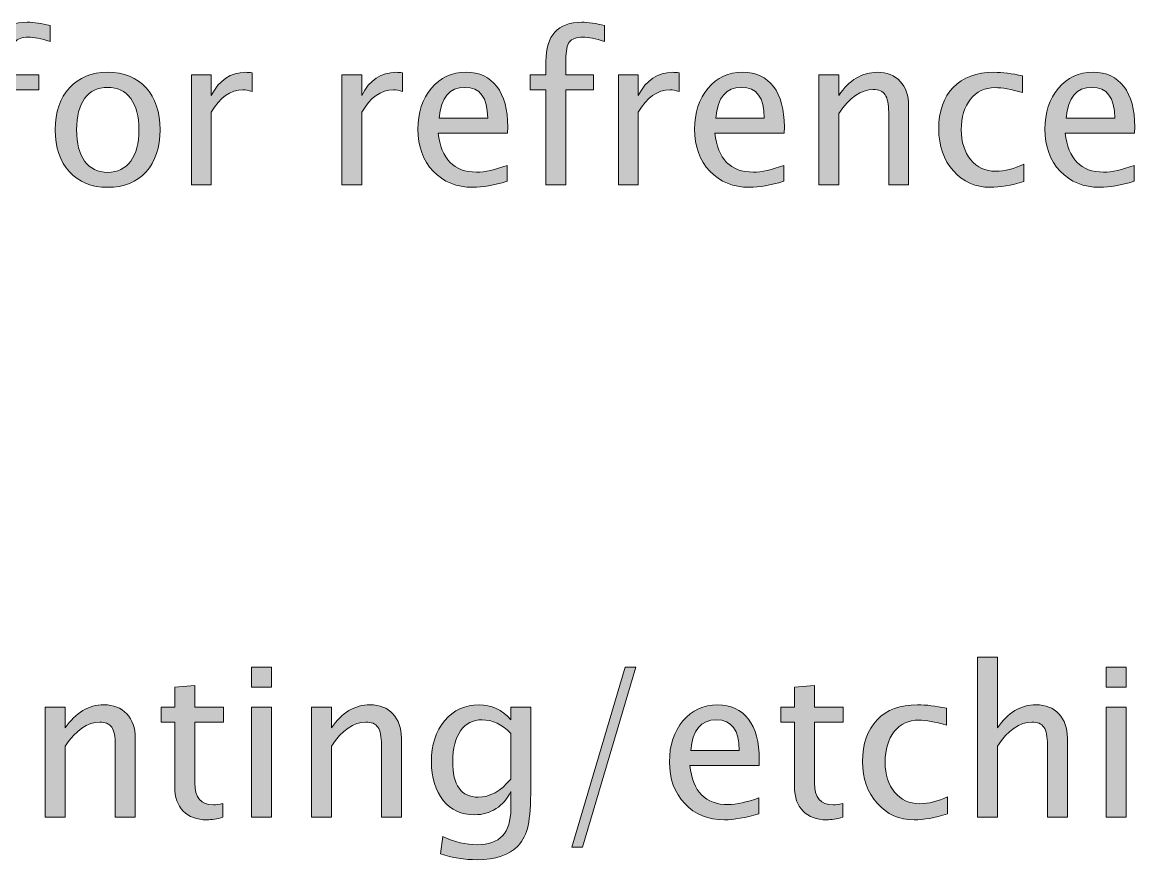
# Model space of a CAD drawing. Header units: inches. Extents: x 4 to 816, y 71 to 806.
# Drawn here: x 50.3 to 88.4, y 777.62 to 806.28 of the extents above; entities that cross this region are included whole.
import ezdxf

# ---------------------------------------------------------------- set-up
doc = ezdxf.new("R2010")
doc.units = ezdxf.units.IN
doc.header["$MEASUREMENT"] = 0
doc.layers.add('Layer 1', color=7, linetype='Continuous')

# ---------------------------------------------------------------- blocks, each defined once
blk = doc.blocks.new('block 338')
at = {"layer": 'Layer 1', "true_color": 0x00adef}
h = blk.add_hatch(color=140, dxfattribs=at)
h.dxf.hatch_style = 2
edge = h.paths.add_edge_path()
edge.add_spline(control_points=[(49.244, 800.718), (49.244, 800.718), (49.244, 803.971), (49.244, 803.971), (49.244, 803.971), (48.71, 803.971), (48.71, 803.971), (48.71, 803.971), (48.71, 804.485), (48.71, 804.485), (48.71, 804.485), (49.244, 804.485), (49.244, 804.485), (49.244, 804.485), (49.244, 804.935), (49.244, 804.935), (49.244, 805.832), (49.653, 806.281), (50.471, 806.281), (50.7, 806.281), (50.96, 806.243), (51.251, 806.166), (51.251, 806.166), (51.251, 805.622), (51.251, 805.622), (50.943, 805.719), (50.696, 805.768), (50.511, 805.768), (50.286, 805.768), (50.132, 805.714), (50.05, 805.606), (49.968, 805.499), (49.927, 805.299), (49.927, 805.008), (49.927, 805.008), (49.927, 804.485), (49.927, 804.485), (49.927, 804.485), (50.87, 804.485), (50.87, 804.485), (50.87, 804.485), (50.87, 803.971), (50.87, 803.971), (50.87, 803.971), (49.927, 803.971), (49.927, 803.971), (49.927, 803.971), (49.927, 800.718), (49.927, 800.718), (49.927, 800.718), (49.244, 800.718), (49.244, 800.718)], knot_values=[0, 0, 0, 0, 1, 1, 1, 2, 2, 2, 3, 3, 3, 4, 4, 4, 5, 5, 5, 6, 6, 6, 7, 7, 7, 8, 8, 8, 9, 9, 9, 10, 10, 10, 11, 11, 11, 12, 12, 12, 13, 13, 13, 14, 14, 14, 15, 15, 15, 16, 16, 16, 17, 17, 17, 17], degree=3, periodic=1)
h = blk.add_hatch(color=140, dxfattribs=at)
h.dxf.hatch_style = 2
edge = h.paths.add_edge_path()
edge.add_spline(control_points=[(68.233, 800.718), (68.233, 800.718), (68.233, 803.971), (68.233, 803.971), (68.233, 803.971), (67.699, 803.971), (67.699, 803.971), (67.699, 803.971), (67.699, 804.485), (67.699, 804.485), (67.699, 804.485), (68.233, 804.485), (68.233, 804.485), (68.233, 804.485), (68.233, 804.935), (68.233, 804.935), (68.233, 805.832), (68.642, 806.281), (69.461, 806.281), (69.69, 806.281), (69.95, 806.243), (70.241, 806.166), (70.241, 806.166), (70.241, 805.622), (70.241, 805.622), (69.933, 805.719), (69.686, 805.768), (69.501, 805.768), (69.276, 805.768), (69.122, 805.714), (69.04, 805.606), (68.958, 805.499), (68.917, 805.299), (68.917, 805.008), (68.917, 805.008), (68.917, 804.485), (68.917, 804.485), (68.917, 804.485), (69.86, 804.485), (69.86, 804.485), (69.86, 804.485), (69.86, 803.971), (69.86, 803.971), (69.86, 803.971), (68.917, 803.971), (68.917, 803.971), (68.917, 803.971), (68.917, 800.718), (68.917, 800.718), (68.917, 800.718), (68.233, 800.718), (68.233, 800.718)], knot_values=[0, 0, 0, 0, 1, 1, 1, 2, 2, 2, 3, 3, 3, 4, 4, 4, 5, 5, 5, 6, 6, 6, 7, 7, 7, 8, 8, 8, 9, 9, 9, 10, 10, 10, 11, 11, 11, 12, 12, 12, 13, 13, 13, 14, 14, 14, 15, 15, 15, 16, 16, 16, 17, 17, 17, 17], degree=3, periodic=1)
h = blk.add_hatch(color=140, dxfattribs=at)
h.dxf.hatch_style = 2
edge = h.paths.add_edge_path()
edge.add_spline(control_points=[(53.225, 800.632), (52.672, 800.632), (52.235, 800.809), (51.912, 801.162), (51.59, 801.516), (51.428, 801.996), (51.428, 802.601), (51.428, 803.207), (51.59, 803.686), (51.912, 804.039), (52.235, 804.391), (52.672, 804.568), (53.225, 804.568), (53.777, 804.568), (54.215, 804.391), (54.537, 804.039), (54.86, 803.686), (55.021, 803.207), (55.021, 802.601), (55.021, 801.996), (54.86, 801.516), (54.537, 801.162), (54.215, 800.809), (53.777, 800.632), (53.225, 800.632)], knot_values=[0, 0, 0, 0, 1, 1, 1, 2, 2, 2, 3, 3, 3, 4, 4, 4, 5, 5, 5, 6, 6, 6, 7, 7, 7, 8, 8, 8, 8], degree=3, periodic=1)
edge = h.paths.add_edge_path()
edge.add_spline(control_points=[(53.223, 801.145), (53.562, 801.145), (53.825, 801.272), (54.012, 801.526), (54.199, 801.781), (54.293, 802.139), (54.293, 802.601), (54.293, 803.064), (54.199, 803.421), (54.012, 803.675), (53.825, 803.928), (53.562, 804.054), (53.223, 804.054), (52.884, 804.054), (52.621, 803.928), (52.435, 803.675), (52.25, 803.421), (52.157, 803.064), (52.157, 802.601), (52.157, 802.139), (52.25, 801.781), (52.435, 801.526), (52.621, 801.272), (52.884, 801.145), (53.223, 801.145)], knot_values=[0, 0, 0, 0, 1, 1, 1, 2, 2, 2, 3, 3, 3, 4, 4, 4, 5, 5, 5, 6, 6, 6, 7, 7, 7, 8, 8, 8, 8], degree=3, periodic=1)
h = blk.add_hatch(color=140, dxfattribs=at)
h.dxf.hatch_style = 2
edge = h.paths.add_edge_path()
edge.add_spline(control_points=[(56.089, 800.718), (56.089, 800.718), (56.089, 804.485), (56.089, 804.485), (56.089, 804.485), (56.772, 804.485), (56.772, 804.485), (56.772, 804.485), (56.772, 803.777), (56.772, 803.777), (57.043, 804.304), (57.436, 804.568), (57.951, 804.568), (58.021, 804.568), (58.093, 804.562), (58.17, 804.55), (58.17, 804.55), (58.17, 803.909), (58.17, 803.909), (58.052, 803.948), (57.948, 803.968), (57.858, 803.968), (57.425, 803.968), (57.064, 803.711), (56.772, 803.199), (56.772, 803.199), (56.772, 800.718), (56.772, 800.718), (56.772, 800.718), (56.089, 800.718), (56.089, 800.718)], knot_values=[0, 0, 0, 0, 1, 1, 1, 2, 2, 2, 3, 3, 3, 4, 4, 4, 5, 5, 5, 6, 6, 6, 7, 7, 7, 8, 8, 8, 9, 9, 9, 10, 10, 10, 10], degree=3, periodic=1)
h = blk.add_hatch(color=140, dxfattribs=at)
h.dxf.hatch_style = 2
edge = h.paths.add_edge_path()
edge.add_spline(control_points=[(61.242, 800.718), (61.242, 800.718), (61.242, 804.485), (61.242, 804.485), (61.242, 804.485), (61.925, 804.485), (61.925, 804.485), (61.925, 804.485), (61.925, 803.777), (61.925, 803.777), (62.196, 804.304), (62.589, 804.568), (63.105, 804.568), (63.174, 804.568), (63.247, 804.562), (63.323, 804.55), (63.323, 804.55), (63.323, 803.909), (63.323, 803.909), (63.205, 803.948), (63.101, 803.968), (63.011, 803.968), (62.578, 803.968), (62.217, 803.711), (61.925, 803.199), (61.925, 803.199), (61.925, 800.718), (61.925, 800.718), (61.925, 800.718), (61.242, 800.718), (61.242, 800.718)], knot_values=[0, 0, 0, 0, 1, 1, 1, 2, 2, 2, 3, 3, 3, 4, 4, 4, 5, 5, 5, 6, 6, 6, 7, 7, 7, 8, 8, 8, 9, 9, 9, 10, 10, 10, 10], degree=3, periodic=1)
h = blk.add_hatch(color=140, dxfattribs=at)
h.dxf.hatch_style = 2
edge = h.paths.add_edge_path()
edge.add_spline(control_points=[(66.909, 800.84), (66.451, 800.701), (66.059, 800.632), (65.733, 800.632), (65.176, 800.632), (64.723, 800.816), (64.374, 801.184), (64.025, 801.553), (63.85, 802.03), (63.85, 802.617), (63.85, 803.187), (64.004, 803.655), (64.313, 804.02), (64.622, 804.385), (65.016, 804.568), (65.497, 804.568), (65.953, 804.568), (66.305, 804.405), (66.553, 804.08), (66.802, 803.756), (66.926, 803.295), (66.926, 802.699), (66.926, 802.699), (66.923, 802.491), (66.923, 802.491), (66.923, 802.491), (64.547, 802.491), (64.547, 802.491), (64.646, 801.598), (65.085, 801.152), (65.861, 801.152), (66.146, 801.152), (66.495, 801.229), (66.909, 801.384), (66.909, 801.384), (66.909, 800.84), (66.909, 800.84)], knot_values=[0, 0, 0, 0, 1, 1, 1, 2, 2, 2, 3, 3, 3, 4, 4, 4, 5, 5, 5, 6, 6, 6, 7, 7, 7, 8, 8, 8, 9, 9, 9, 10, 10, 10, 11, 11, 11, 12, 12, 12, 12], degree=3, periodic=1)
edge = h.paths.add_edge_path()
edge.add_spline(control_points=[(64.578, 803.004), (64.578, 803.004), (66.239, 803.004), (66.239, 803.004), (66.239, 803.704), (65.978, 804.054), (65.456, 804.054), (64.931, 804.054), (64.638, 803.704), (64.578, 803.004)], knot_values=[0, 0, 0, 0, 1, 1, 1, 2, 2, 2, 3, 3, 3, 3], degree=3, periodic=1)
h = blk.add_hatch(color=140, dxfattribs=at)
h.dxf.hatch_style = 2
edge = h.paths.add_edge_path()
edge.add_spline(control_points=[(70.716, 800.718), (70.716, 800.718), (70.716, 804.485), (70.716, 804.485), (70.716, 804.485), (71.399, 804.485), (71.399, 804.485), (71.399, 804.485), (71.399, 803.777), (71.399, 803.777), (71.67, 804.304), (72.063, 804.568), (72.579, 804.568), (72.648, 804.568), (72.721, 804.562), (72.797, 804.55), (72.797, 804.55), (72.797, 803.909), (72.797, 803.909), (72.679, 803.948), (72.575, 803.968), (72.485, 803.968), (72.052, 803.968), (71.691, 803.711), (71.399, 803.199), (71.399, 803.199), (71.399, 800.718), (71.399, 800.718), (71.399, 800.718), (70.716, 800.718), (70.716, 800.718)], knot_values=[0, 0, 0, 0, 1, 1, 1, 2, 2, 2, 3, 3, 3, 4, 4, 4, 5, 5, 5, 6, 6, 6, 7, 7, 7, 8, 8, 8, 9, 9, 9, 10, 10, 10, 10], degree=3, periodic=1)
h = blk.add_hatch(color=140, dxfattribs=at)
h.dxf.hatch_style = 2
edge = h.paths.add_edge_path()
edge.add_spline(control_points=[(76.383, 800.84), (75.925, 800.701), (75.533, 800.632), (75.207, 800.632), (74.65, 800.632), (74.197, 800.816), (73.848, 801.184), (73.499, 801.553), (73.324, 802.03), (73.324, 802.617), (73.324, 803.187), (73.479, 803.655), (73.787, 804.02), (74.096, 804.385), (74.491, 804.568), (74.971, 804.568), (75.427, 804.568), (75.779, 804.405), (76.027, 804.08), (76.276, 803.756), (76.4, 803.295), (76.4, 802.699), (76.4, 802.699), (76.397, 802.491), (76.397, 802.491), (76.397, 802.491), (74.021, 802.491), (74.021, 802.491), (74.121, 801.598), (74.559, 801.152), (75.335, 801.152), (75.62, 801.152), (75.969, 801.229), (76.383, 801.384), (76.383, 801.384), (76.383, 800.84), (76.383, 800.84)], knot_values=[0, 0, 0, 0, 1, 1, 1, 2, 2, 2, 3, 3, 3, 4, 4, 4, 5, 5, 5, 6, 6, 6, 7, 7, 7, 8, 8, 8, 9, 9, 9, 10, 10, 10, 11, 11, 11, 12, 12, 12, 12], degree=3, periodic=1)
edge = h.paths.add_edge_path()
edge.add_spline(control_points=[(74.052, 803.004), (74.052, 803.004), (75.714, 803.004), (75.714, 803.004), (75.714, 803.704), (75.452, 804.054), (74.93, 804.054), (74.405, 804.054), (74.112, 803.704), (74.052, 803.004)], knot_values=[0, 0, 0, 0, 1, 1, 1, 2, 2, 2, 3, 3, 3, 3], degree=3, periodic=1)
h = blk.add_hatch(color=140, dxfattribs=at)
h.dxf.hatch_style = 2
edge = h.paths.add_edge_path()
edge.add_spline(control_points=[(77.579, 800.718), (77.579, 800.718), (77.579, 804.485), (77.579, 804.485), (77.579, 804.485), (78.262, 804.485), (78.262, 804.485), (78.262, 804.485), (78.262, 803.777), (78.262, 803.777), (78.623, 804.304), (79.064, 804.568), (79.587, 804.568), (79.915, 804.568), (80.176, 804.464), (80.369, 804.257), (80.562, 804.05), (80.658, 803.772), (80.658, 803.423), (80.658, 803.423), (80.658, 800.718), (80.658, 800.718), (80.658, 800.718), (79.975, 800.718), (79.975, 800.718), (79.975, 800.718), (79.975, 803.201), (79.975, 803.201), (79.975, 803.481), (79.934, 803.68), (79.852, 803.8), (79.77, 803.919), (79.634, 803.978), (79.445, 803.978), (79.026, 803.978), (78.632, 803.704), (78.262, 803.156), (78.262, 803.156), (78.262, 800.718), (78.262, 800.718), (78.262, 800.718), (77.579, 800.718), (77.579, 800.718)], knot_values=[0, 0, 0, 0, 1, 1, 1, 2, 2, 2, 3, 3, 3, 4, 4, 4, 5, 5, 5, 6, 6, 6, 7, 7, 7, 8, 8, 8, 9, 9, 9, 10, 10, 10, 11, 11, 11, 12, 12, 12, 13, 13, 13, 14, 14, 14, 14], degree=3, periodic=1)
h = blk.add_hatch(color=140, dxfattribs=at)
h.dxf.hatch_style = 2
edge = h.paths.add_edge_path()
edge.add_spline(control_points=[(84.601, 800.833), (84.16, 800.699), (83.778, 800.632), (83.457, 800.632), (82.948, 800.632), (82.527, 800.82), (82.191, 801.197), (81.856, 801.574), (81.689, 802.049), (81.689, 802.622), (81.689, 803.235), (81.854, 803.712), (82.186, 804.054), (82.518, 804.397), (82.981, 804.568), (83.575, 804.568), (83.869, 804.568), (84.197, 804.527), (84.56, 804.446), (84.56, 804.446), (84.56, 803.874), (84.56, 803.874), (84.174, 803.987), (83.861, 804.044), (83.618, 804.044), (83.267, 804.044), (82.987, 803.913), (82.777, 803.651), (82.567, 803.388), (82.462, 803.038), (82.462, 802.601), (82.462, 802.178), (82.57, 801.836), (82.787, 801.575), (83.004, 801.314), (83.288, 801.183), (83.639, 801.183), (83.951, 801.183), (84.271, 801.263), (84.601, 801.422), (84.601, 801.422), (84.601, 800.833), (84.601, 800.833)], knot_values=[0, 0, 0, 0, 1, 1, 1, 2, 2, 2, 3, 3, 3, 4, 4, 4, 5, 5, 5, 6, 6, 6, 7, 7, 7, 8, 8, 8, 9, 9, 9, 10, 10, 10, 11, 11, 11, 12, 12, 12, 13, 13, 13, 14, 14, 14, 14], degree=3, periodic=1)
h = blk.add_hatch(color=140, dxfattribs=at)
h.dxf.hatch_style = 2
edge = h.paths.add_edge_path()
edge.add_spline(control_points=[(88.385, 800.84), (87.927, 800.701), (87.535, 800.632), (87.209, 800.632), (86.652, 800.632), (86.199, 800.816), (85.85, 801.184), (85.501, 801.553), (85.326, 802.03), (85.326, 802.617), (85.326, 803.187), (85.481, 803.655), (85.789, 804.02), (86.098, 804.385), (86.493, 804.568), (86.973, 804.568), (87.429, 804.568), (87.781, 804.405), (88.029, 804.08), (88.278, 803.756), (88.402, 803.295), (88.402, 802.699), (88.402, 802.699), (88.399, 802.491), (88.399, 802.491), (88.399, 802.491), (86.023, 802.491), (86.023, 802.491), (86.123, 801.598), (86.561, 801.152), (87.337, 801.152), (87.622, 801.152), (87.971, 801.229), (88.385, 801.384), (88.385, 801.384), (88.385, 800.84), (88.385, 800.84)], knot_values=[0, 0, 0, 0, 1, 1, 1, 2, 2, 2, 3, 3, 3, 4, 4, 4, 5, 5, 5, 6, 6, 6, 7, 7, 7, 8, 8, 8, 9, 9, 9, 10, 10, 10, 11, 11, 11, 12, 12, 12, 12], degree=3, periodic=1)
edge = h.paths.add_edge_path()
edge.add_spline(control_points=[(86.054, 803.004), (86.054, 803.004), (87.716, 803.004), (87.716, 803.004), (87.716, 803.704), (87.454, 804.054), (86.932, 804.054), (86.407, 804.054), (86.114, 803.704), (86.054, 803.004)], knot_values=[0, 0, 0, 0, 1, 1, 1, 2, 2, 2, 3, 3, 3, 3], degree=3, periodic=1)
at = {"layer": 'Layer 1', "lineweight": 0}
for points, knots in [([(49.244, 800.718), (49.244, 800.718), (49.244, 803.971), (49.244, 803.971), (49.244, 803.971), (48.71, 803.971), (48.71, 803.971), (48.71, 803.971), (48.71, 804.485), (48.71, 804.485), (48.71, 804.485), (49.244, 804.485), (49.244, 804.485), (49.244, 804.485), (49.244, 804.935), (49.244, 804.935), (49.244, 805.832), (49.653, 806.281), (50.471, 806.281), (50.7, 806.281), (50.96, 806.243), (51.251, 806.166), (51.251, 806.166), (51.251, 805.622), (51.251, 805.622), (50.943, 805.719), (50.696, 805.768), (50.511, 805.768), (50.286, 805.768), (50.132, 805.714), (50.05, 805.606), (49.968, 805.499), (49.927, 805.299), (49.927, 805.008), (49.927, 805.008), (49.927, 804.485), (49.927, 804.485), (49.927, 804.485), (50.87, 804.485), (50.87, 804.485), (50.87, 804.485), (50.87, 803.971), (50.87, 803.971), (50.87, 803.971), (49.927, 803.971), (49.927, 803.971), (49.927, 803.971), (49.927, 800.718), (49.927, 800.718), (49.927, 800.718), (49.244, 800.718), (49.244, 800.718)], [0, 0, 0, 0, 1, 1, 1, 2, 2, 2, 3, 3, 3, 4, 4, 4, 5, 5, 5, 6, 6, 6, 7, 7, 7, 8, 8, 8, 9, 9, 9, 10, 10, 10, 11, 11, 11, 12, 12, 12, 13, 13, 13, 14, 14, 14, 15, 15, 15, 16, 16, 16, 17, 17, 17, 17]), ([(68.233, 800.718), (68.233, 800.718), (68.233, 803.971), (68.233, 803.971), (68.233, 803.971), (67.699, 803.971), (67.699, 803.971), (67.699, 803.971), (67.699, 804.485), (67.699, 804.485), (67.699, 804.485), (68.233, 804.485), (68.233, 804.485), (68.233, 804.485), (68.233, 804.935), (68.233, 804.935), (68.233, 805.832), (68.642, 806.281), (69.461, 806.281), (69.69, 806.281), (69.95, 806.243), (70.241, 806.166), (70.241, 806.166), (70.241, 805.622), (70.241, 805.622), (69.933, 805.719), (69.686, 805.768), (69.501, 805.768), (69.276, 805.768), (69.122, 805.714), (69.04, 805.606), (68.958, 805.499), (68.917, 805.299), (68.917, 805.008), (68.917, 805.008), (68.917, 804.485), (68.917, 804.485), (68.917, 804.485), (69.86, 804.485), (69.86, 804.485), (69.86, 804.485), (69.86, 803.971), (69.86, 803.971), (69.86, 803.971), (68.917, 803.971), (68.917, 803.971), (68.917, 803.971), (68.917, 800.718), (68.917, 800.718), (68.917, 800.718), (68.233, 800.718), (68.233, 800.718)], [0, 0, 0, 0, 1, 1, 1, 2, 2, 2, 3, 3, 3, 4, 4, 4, 5, 5, 5, 6, 6, 6, 7, 7, 7, 8, 8, 8, 9, 9, 9, 10, 10, 10, 11, 11, 11, 12, 12, 12, 13, 13, 13, 14, 14, 14, 15, 15, 15, 16, 16, 16, 17, 17, 17, 17]), ([(53.225, 800.632), (52.672, 800.632), (52.235, 800.809), (51.912, 801.162), (51.59, 801.516), (51.428, 801.996), (51.428, 802.601), (51.428, 803.207), (51.59, 803.686), (51.912, 804.039), (52.235, 804.391), (52.672, 804.568), (53.225, 804.568), (53.777, 804.568), (54.215, 804.391), (54.537, 804.039), (54.86, 803.686), (55.021, 803.207), (55.021, 802.601), (55.021, 801.996), (54.86, 801.516), (54.537, 801.162), (54.215, 800.809), (53.777, 800.632), (53.225, 800.632)], [0, 0, 0, 0, 1, 1, 1, 2, 2, 2, 3, 3, 3, 4, 4, 4, 5, 5, 5, 6, 6, 6, 7, 7, 7, 8, 8, 8, 8]), ([(56.089, 800.718), (56.089, 800.718), (56.089, 804.485), (56.089, 804.485), (56.089, 804.485), (56.772, 804.485), (56.772, 804.485), (56.772, 804.485), (56.772, 803.777), (56.772, 803.777), (57.043, 804.304), (57.436, 804.568), (57.951, 804.568), (58.021, 804.568), (58.093, 804.562), (58.17, 804.55), (58.17, 804.55), (58.17, 803.909), (58.17, 803.909), (58.052, 803.948), (57.948, 803.968), (57.858, 803.968), (57.425, 803.968), (57.064, 803.711), (56.772, 803.199), (56.772, 803.199), (56.772, 800.718), (56.772, 800.718), (56.772, 800.718), (56.089, 800.718), (56.089, 800.718)], [0, 0, 0, 0, 1, 1, 1, 2, 2, 2, 3, 3, 3, 4, 4, 4, 5, 5, 5, 6, 6, 6, 7, 7, 7, 8, 8, 8, 9, 9, 9, 10, 10, 10, 10]), ([(61.242, 800.718), (61.242, 800.718), (61.242, 804.485), (61.242, 804.485), (61.242, 804.485), (61.925, 804.485), (61.925, 804.485), (61.925, 804.485), (61.925, 803.777), (61.925, 803.777), (62.196, 804.304), (62.589, 804.568), (63.105, 804.568), (63.174, 804.568), (63.247, 804.562), (63.323, 804.55), (63.323, 804.55), (63.323, 803.909), (63.323, 803.909), (63.205, 803.948), (63.101, 803.968), (63.011, 803.968), (62.578, 803.968), (62.217, 803.711), (61.925, 803.199), (61.925, 803.199), (61.925, 800.718), (61.925, 800.718), (61.925, 800.718), (61.242, 800.718), (61.242, 800.718)], [0, 0, 0, 0, 1, 1, 1, 2, 2, 2, 3, 3, 3, 4, 4, 4, 5, 5, 5, 6, 6, 6, 7, 7, 7, 8, 8, 8, 9, 9, 9, 10, 10, 10, 10]), ([(66.909, 800.84), (66.451, 800.701), (66.059, 800.632), (65.733, 800.632), (65.176, 800.632), (64.723, 800.816), (64.374, 801.184), (64.025, 801.553), (63.85, 802.03), (63.85, 802.617), (63.85, 803.187), (64.004, 803.655), (64.313, 804.02), (64.622, 804.385), (65.016, 804.568), (65.497, 804.568), (65.953, 804.568), (66.305, 804.405), (66.553, 804.08), (66.802, 803.756), (66.926, 803.295), (66.926, 802.699), (66.926, 802.699), (66.923, 802.491), (66.923, 802.491), (66.923, 802.491), (64.547, 802.491), (64.547, 802.491), (64.646, 801.598), (65.085, 801.152), (65.861, 801.152), (66.146, 801.152), (66.495, 801.229), (66.909, 801.384), (66.909, 801.384), (66.909, 800.84), (66.909, 800.84)], [0, 0, 0, 0, 1, 1, 1, 2, 2, 2, 3, 3, 3, 4, 4, 4, 5, 5, 5, 6, 6, 6, 7, 7, 7, 8, 8, 8, 9, 9, 9, 10, 10, 10, 11, 11, 11, 12, 12, 12, 12]), ([(70.716, 800.718), (70.716, 800.718), (70.716, 804.485), (70.716, 804.485), (70.716, 804.485), (71.399, 804.485), (71.399, 804.485), (71.399, 804.485), (71.399, 803.777), (71.399, 803.777), (71.67, 804.304), (72.063, 804.568), (72.579, 804.568), (72.648, 804.568), (72.721, 804.562), (72.797, 804.55), (72.797, 804.55), (72.797, 803.909), (72.797, 803.909), (72.679, 803.948), (72.575, 803.968), (72.485, 803.968), (72.052, 803.968), (71.691, 803.711), (71.399, 803.199), (71.399, 803.199), (71.399, 800.718), (71.399, 800.718), (71.399, 800.718), (70.716, 800.718), (70.716, 800.718)], [0, 0, 0, 0, 1, 1, 1, 2, 2, 2, 3, 3, 3, 4, 4, 4, 5, 5, 5, 6, 6, 6, 7, 7, 7, 8, 8, 8, 9, 9, 9, 10, 10, 10, 10]), ([(76.383, 800.84), (75.925, 800.701), (75.533, 800.632), (75.207, 800.632), (74.65, 800.632), (74.197, 800.816), (73.848, 801.184), (73.499, 801.553), (73.324, 802.03), (73.324, 802.617), (73.324, 803.187), (73.479, 803.655), (73.787, 804.02), (74.096, 804.385), (74.491, 804.568), (74.971, 804.568), (75.427, 804.568), (75.779, 804.405), (76.027, 804.08), (76.276, 803.756), (76.4, 803.295), (76.4, 802.699), (76.4, 802.699), (76.397, 802.491), (76.397, 802.491), (76.397, 802.491), (74.021, 802.491), (74.021, 802.491), (74.121, 801.598), (74.559, 801.152), (75.335, 801.152), (75.62, 801.152), (75.969, 801.229), (76.383, 801.384), (76.383, 801.384), (76.383, 800.84), (76.383, 800.84)], [0, 0, 0, 0, 1, 1, 1, 2, 2, 2, 3, 3, 3, 4, 4, 4, 5, 5, 5, 6, 6, 6, 7, 7, 7, 8, 8, 8, 9, 9, 9, 10, 10, 10, 11, 11, 11, 12, 12, 12, 12]), ([(77.579, 800.718), (77.579, 800.718), (77.579, 804.485), (77.579, 804.485), (77.579, 804.485), (78.262, 804.485), (78.262, 804.485), (78.262, 804.485), (78.262, 803.777), (78.262, 803.777), (78.623, 804.304), (79.064, 804.568), (79.587, 804.568), (79.915, 804.568), (80.176, 804.464), (80.369, 804.257), (80.562, 804.05), (80.658, 803.772), (80.658, 803.423), (80.658, 803.423), (80.658, 800.718), (80.658, 800.718), (80.658, 800.718), (79.975, 800.718), (79.975, 800.718), (79.975, 800.718), (79.975, 803.201), (79.975, 803.201), (79.975, 803.481), (79.934, 803.68), (79.852, 803.8), (79.77, 803.919), (79.634, 803.978), (79.445, 803.978), (79.026, 803.978), (78.632, 803.704), (78.262, 803.156), (78.262, 803.156), (78.262, 800.718), (78.262, 800.718), (78.262, 800.718), (77.579, 800.718), (77.579, 800.718)], [0, 0, 0, 0, 1, 1, 1, 2, 2, 2, 3, 3, 3, 4, 4, 4, 5, 5, 5, 6, 6, 6, 7, 7, 7, 8, 8, 8, 9, 9, 9, 10, 10, 10, 11, 11, 11, 12, 12, 12, 13, 13, 13, 14, 14, 14, 14]), ([(84.601, 800.833), (84.16, 800.699), (83.778, 800.632), (83.457, 800.632), (82.948, 800.632), (82.527, 800.82), (82.191, 801.197), (81.856, 801.574), (81.689, 802.049), (81.689, 802.622), (81.689, 803.235), (81.854, 803.712), (82.186, 804.054), (82.518, 804.397), (82.981, 804.568), (83.575, 804.568), (83.869, 804.568), (84.197, 804.527), (84.56, 804.446), (84.56, 804.446), (84.56, 803.874), (84.56, 803.874), (84.174, 803.987), (83.861, 804.044), (83.618, 804.044), (83.267, 804.044), (82.987, 803.913), (82.777, 803.651), (82.567, 803.388), (82.462, 803.038), (82.462, 802.601), (82.462, 802.178), (82.57, 801.836), (82.787, 801.575), (83.004, 801.314), (83.288, 801.183), (83.639, 801.183), (83.951, 801.183), (84.271, 801.263), (84.601, 801.422), (84.601, 801.422), (84.601, 800.833), (84.601, 800.833)], [0, 0, 0, 0, 1, 1, 1, 2, 2, 2, 3, 3, 3, 4, 4, 4, 5, 5, 5, 6, 6, 6, 7, 7, 7, 8, 8, 8, 9, 9, 9, 10, 10, 10, 11, 11, 11, 12, 12, 12, 13, 13, 13, 14, 14, 14, 14]), ([(88.385, 800.84), (87.927, 800.701), (87.535, 800.632), (87.209, 800.632), (86.652, 800.632), (86.199, 800.816), (85.85, 801.184), (85.501, 801.553), (85.326, 802.03), (85.326, 802.617), (85.326, 803.187), (85.481, 803.655), (85.789, 804.02), (86.098, 804.385), (86.493, 804.568), (86.973, 804.568), (87.429, 804.568), (87.781, 804.405), (88.029, 804.08), (88.278, 803.756), (88.402, 803.295), (88.402, 802.699), (88.402, 802.699), (88.399, 802.491), (88.399, 802.491), (88.399, 802.491), (86.023, 802.491), (86.023, 802.491), (86.123, 801.598), (86.561, 801.152), (87.337, 801.152), (87.622, 801.152), (87.971, 801.229), (88.385, 801.384), (88.385, 801.384), (88.385, 800.84), (88.385, 800.84)], [0, 0, 0, 0, 1, 1, 1, 2, 2, 2, 3, 3, 3, 4, 4, 4, 5, 5, 5, 6, 6, 6, 7, 7, 7, 8, 8, 8, 9, 9, 9, 10, 10, 10, 11, 11, 11, 12, 12, 12, 12]), ([(53.223, 801.145), (53.562, 801.145), (53.825, 801.272), (54.012, 801.526), (54.199, 801.781), (54.293, 802.139), (54.293, 802.601), (54.293, 803.064), (54.199, 803.421), (54.012, 803.675), (53.825, 803.928), (53.562, 804.054), (53.223, 804.054), (52.884, 804.054), (52.621, 803.928), (52.435, 803.675), (52.25, 803.421), (52.157, 803.064), (52.157, 802.601), (52.157, 802.139), (52.25, 801.781), (52.435, 801.526), (52.621, 801.272), (52.884, 801.145), (53.223, 801.145)], [0, 0, 0, 0, 1, 1, 1, 2, 2, 2, 3, 3, 3, 4, 4, 4, 5, 5, 5, 6, 6, 6, 7, 7, 7, 8, 8, 8, 8]), ([(64.578, 803.004), (64.578, 803.004), (66.239, 803.004), (66.239, 803.004), (66.239, 803.704), (65.978, 804.054), (65.456, 804.054), (64.931, 804.054), (64.638, 803.704), (64.578, 803.004)], [0, 0, 0, 0, 1, 1, 1, 2, 2, 2, 3, 3, 3, 3]), ([(74.052, 803.004), (74.052, 803.004), (75.714, 803.004), (75.714, 803.004), (75.714, 803.704), (75.452, 804.054), (74.93, 804.054), (74.405, 804.054), (74.112, 803.704), (74.052, 803.004)], [0, 0, 0, 0, 1, 1, 1, 2, 2, 2, 3, 3, 3, 3]), ([(86.054, 803.004), (86.054, 803.004), (87.716, 803.004), (87.716, 803.004), (87.716, 803.704), (87.454, 804.054), (86.932, 804.054), (86.407, 804.054), (86.114, 803.704), (86.054, 803.004)], [0, 0, 0, 0, 1, 1, 1, 2, 2, 2, 3, 3, 3, 3])]:
    blk.add_open_spline(points, degree=3, knots=knots, dxfattribs=at)
blk = doc.blocks.new('block 337')
at = {"layer": 'Layer 1'}
blk.add_blockref('block 338', (0, 0), dxfattribs=at)
blk = doc.blocks.new('block 342')
at = {"layer": 'Layer 1', "true_color": 0x231f20}
h = blk.add_hatch(color=250, dxfattribs=at)
h.dxf.hatch_style = 2
h.paths.add_polyline_path([(58.151, 783.523), (58.151, 784.206), (58.834, 784.206), (58.834, 783.523)])
h.paths.add_polyline_path([(58.151, 779.074), (58.151, 782.84), (58.834, 782.84), (58.834, 779.074)])
h = blk.add_hatch(color=250, dxfattribs=at)
h.dxf.hatch_style = 2
h.paths.add_polyline_path([(69.126, 778.047), (70.951, 784.206), (71.311, 784.206), (69.487, 778.047)])
h = blk.add_hatch(color=250, dxfattribs=at)
h.dxf.hatch_style = 2
edge = h.paths.add_edge_path()
edge.add_spline(control_points=[(83.015, 779.074), (83.015, 779.074), (83.015, 784.55), (83.015, 784.55), (83.015, 784.55), (83.698, 784.55), (83.698, 784.55), (83.698, 784.55), (83.698, 782.132), (83.698, 782.132), (84.059, 782.66), (84.5, 782.923), (85.023, 782.923), (85.351, 782.923), (85.612, 782.82), (85.805, 782.613), (85.998, 782.406), (86.094, 782.128), (86.094, 781.779), (86.094, 781.779), (86.094, 779.074), (86.094, 779.074), (86.094, 779.074), (85.411, 779.074), (85.411, 779.074), (85.411, 779.074), (85.411, 781.557), (85.411, 781.557), (85.411, 781.837), (85.37, 782.036), (85.288, 782.155), (85.206, 782.274), (85.07, 782.334), (84.881, 782.334), (84.462, 782.334), (84.068, 782.06), (83.698, 781.512), (83.698, 781.512), (83.698, 779.074), (83.698, 779.074), (83.698, 779.074), (83.015, 779.074), (83.015, 779.074)], knot_values=[0, 0, 0, 0, 1, 1, 1, 2, 2, 2, 3, 3, 3, 4, 4, 4, 5, 5, 5, 6, 6, 6, 7, 7, 7, 8, 8, 8, 9, 9, 9, 10, 10, 10, 11, 11, 11, 12, 12, 12, 13, 13, 13, 14, 14, 14, 14], degree=3, periodic=1)
h = blk.add_hatch(color=250, dxfattribs=at)
h.dxf.hatch_style = 2
h.paths.add_polyline_path([(87.423, 783.523), (87.423, 784.206), (88.106, 784.206), (88.106, 783.523)])
h.paths.add_polyline_path([(87.423, 779.074), (87.423, 782.84), (88.106, 782.84), (88.106, 779.074)])
h = blk.add_hatch(color=250, dxfattribs=at)
h.dxf.hatch_style = 2
edge = h.paths.add_edge_path()
edge.add_spline(control_points=[(57.173, 779.074), (56.962, 779.016), (56.78, 778.987), (56.625, 778.987), (56.278, 778.987), (56.008, 779.087), (55.813, 779.285), (55.619, 779.484), (55.522, 779.761), (55.522, 780.114), (55.522, 780.114), (55.522, 782.327), (55.522, 782.327), (55.522, 782.327), (55.051, 782.327), (55.051, 782.327), (55.051, 782.327), (55.051, 782.84), (55.051, 782.84), (55.051, 782.84), (55.522, 782.84), (55.522, 782.84), (55.522, 782.84), (55.522, 783.523), (55.522, 783.523), (55.522, 783.523), (56.205, 783.589), (56.205, 783.589), (56.205, 783.589), (56.205, 782.84), (56.205, 782.84), (56.205, 782.84), (57.19, 782.84), (57.19, 782.84), (57.19, 782.84), (57.19, 782.327), (57.19, 782.327), (57.19, 782.327), (56.205, 782.327), (56.205, 782.327), (56.205, 782.327), (56.205, 780.239), (56.205, 780.239), (56.205, 779.747), (56.418, 779.5), (56.843, 779.5), (56.934, 779.5), (57.043, 779.516), (57.173, 779.546), (57.173, 779.546), (57.173, 779.074), (57.173, 779.074)], knot_values=[0, 0, 0, 0, 1, 1, 1, 2, 2, 2, 3, 3, 3, 4, 4, 4, 5, 5, 5, 6, 6, 6, 7, 7, 7, 8, 8, 8, 9, 9, 9, 10, 10, 10, 11, 11, 11, 12, 12, 12, 13, 13, 13, 14, 14, 14, 15, 15, 15, 16, 16, 16, 17, 17, 17, 17], degree=3, periodic=1)
h = blk.add_hatch(color=250, dxfattribs=at)
h.dxf.hatch_style = 2
edge = h.paths.add_edge_path()
edge.add_spline(control_points=[(78.399, 779.074), (78.189, 779.016), (78.006, 778.987), (77.851, 778.987), (77.505, 778.987), (77.234, 779.087), (77.04, 779.285), (76.846, 779.484), (76.749, 779.761), (76.749, 780.114), (76.749, 780.114), (76.749, 782.327), (76.749, 782.327), (76.749, 782.327), (76.277, 782.327), (76.277, 782.327), (76.277, 782.327), (76.277, 782.84), (76.277, 782.84), (76.277, 782.84), (76.749, 782.84), (76.749, 782.84), (76.749, 782.84), (76.749, 783.523), (76.749, 783.523), (76.749, 783.523), (77.432, 783.589), (77.432, 783.589), (77.432, 783.589), (77.432, 782.84), (77.432, 782.84), (77.432, 782.84), (78.417, 782.84), (78.417, 782.84), (78.417, 782.84), (78.417, 782.327), (78.417, 782.327), (78.417, 782.327), (77.432, 782.327), (77.432, 782.327), (77.432, 782.327), (77.432, 780.239), (77.432, 780.239), (77.432, 779.747), (77.645, 779.5), (78.07, 779.5), (78.16, 779.5), (78.27, 779.516), (78.399, 779.546), (78.399, 779.546), (78.399, 779.074), (78.399, 779.074)], knot_values=[0, 0, 0, 0, 1, 1, 1, 2, 2, 2, 3, 3, 3, 4, 4, 4, 5, 5, 5, 6, 6, 6, 7, 7, 7, 8, 8, 8, 9, 9, 9, 10, 10, 10, 11, 11, 11, 12, 12, 12, 13, 13, 13, 14, 14, 14, 15, 15, 15, 16, 16, 16, 17, 17, 17, 17], degree=3, periodic=1)
h = blk.add_hatch(color=250, dxfattribs=at)
h.dxf.hatch_style = 2
edge = h.paths.add_edge_path()
edge.add_spline(control_points=[(51.087, 779.074), (51.087, 779.074), (51.087, 782.84), (51.087, 782.84), (51.087, 782.84), (51.77, 782.84), (51.77, 782.84), (51.77, 782.84), (51.77, 782.132), (51.77, 782.132), (52.131, 782.66), (52.572, 782.923), (53.095, 782.923), (53.423, 782.923), (53.684, 782.82), (53.877, 782.613), (54.07, 782.406), (54.166, 782.128), (54.166, 781.779), (54.166, 781.779), (54.166, 779.074), (54.166, 779.074), (54.166, 779.074), (53.483, 779.074), (53.483, 779.074), (53.483, 779.074), (53.483, 781.557), (53.483, 781.557), (53.483, 781.837), (53.442, 782.036), (53.36, 782.155), (53.278, 782.274), (53.142, 782.334), (52.952, 782.334), (52.534, 782.334), (52.14, 782.06), (51.77, 781.512), (51.77, 781.512), (51.77, 779.074), (51.77, 779.074), (51.77, 779.074), (51.087, 779.074), (51.087, 779.074)], knot_values=[0, 0, 0, 0, 1, 1, 1, 2, 2, 2, 3, 3, 3, 4, 4, 4, 5, 5, 5, 6, 6, 6, 7, 7, 7, 8, 8, 8, 9, 9, 9, 10, 10, 10, 11, 11, 11, 12, 12, 12, 13, 13, 13, 14, 14, 14, 14], degree=3, periodic=1)
h = blk.add_hatch(color=250, dxfattribs=at)
h.dxf.hatch_style = 2
edge = h.paths.add_edge_path()
edge.add_spline(control_points=[(60.204, 779.074), (60.204, 779.074), (60.204, 782.84), (60.204, 782.84), (60.204, 782.84), (60.887, 782.84), (60.887, 782.84), (60.887, 782.84), (60.887, 782.132), (60.887, 782.132), (61.248, 782.66), (61.689, 782.923), (62.212, 782.923), (62.54, 782.923), (62.8, 782.82), (62.994, 782.613), (63.187, 782.406), (63.283, 782.128), (63.283, 781.779), (63.283, 781.779), (63.283, 779.074), (63.283, 779.074), (63.283, 779.074), (62.6, 779.074), (62.6, 779.074), (62.6, 779.074), (62.6, 781.557), (62.6, 781.557), (62.6, 781.837), (62.559, 782.036), (62.477, 782.155), (62.395, 782.274), (62.259, 782.334), (62.069, 782.334), (61.651, 782.334), (61.257, 782.06), (60.887, 781.512), (60.887, 781.512), (60.887, 779.074), (60.887, 779.074), (60.887, 779.074), (60.204, 779.074), (60.204, 779.074)], knot_values=[0, 0, 0, 0, 1, 1, 1, 2, 2, 2, 3, 3, 3, 4, 4, 4, 5, 5, 5, 6, 6, 6, 7, 7, 7, 8, 8, 8, 9, 9, 9, 10, 10, 10, 11, 11, 11, 12, 12, 12, 13, 13, 13, 14, 14, 14, 14], degree=3, periodic=1)
h = blk.add_hatch(color=250, dxfattribs=at)
h.dxf.hatch_style = 2
edge = h.paths.add_edge_path()
edge.add_spline(control_points=[(64.625, 777.822), (64.625, 777.822), (64.705, 778.411), (64.705, 778.411), (65.101, 778.227), (65.492, 778.134), (65.879, 778.134), (66.648, 778.134), (67.032, 778.542), (67.032, 779.358), (67.032, 779.358), (67.032, 779.951), (67.032, 779.951), (66.914, 779.702), (66.745, 779.507), (66.527, 779.369), (66.308, 779.23), (66.064, 779.161), (65.796, 779.161), (65.34, 779.161), (64.979, 779.324), (64.713, 779.651), (64.446, 779.978), (64.313, 780.422), (64.313, 780.981), (64.313, 781.554), (64.465, 782.022), (64.768, 782.382), (65.071, 782.743), (65.464, 782.923), (65.945, 782.923), (66.366, 782.923), (66.729, 782.752), (67.032, 782.41), (67.032, 782.41), (67.032, 782.84), (67.032, 782.84), (67.032, 782.84), (67.715, 782.84), (67.715, 782.84), (67.715, 782.84), (67.715, 780.101), (67.715, 780.101), (67.715, 779.511), (67.684, 779.075), (67.623, 778.791), (67.562, 778.508), (67.447, 778.276), (67.278, 778.096), (66.98, 777.779), (66.514, 777.621), (65.881, 777.621), (65.446, 777.621), (65.028, 777.688), (64.625, 777.822)], knot_values=[0, 0, 0, 0, 1, 1, 1, 2, 2, 2, 3, 3, 3, 4, 4, 4, 5, 5, 5, 6, 6, 6, 7, 7, 7, 8, 8, 8, 9, 9, 9, 10, 10, 10, 11, 11, 11, 12, 12, 12, 13, 13, 13, 14, 14, 14, 15, 15, 15, 16, 16, 16, 17, 17, 17, 18, 18, 18, 18], degree=3, periodic=1)
edge = h.paths.add_edge_path()
edge.add_spline(control_points=[(67.032, 780.381), (67.032, 780.381), (67.032, 781.942), (67.032, 781.942), (66.731, 782.254), (66.403, 782.41), (66.049, 782.41), (65.734, 782.41), (65.487, 782.284), (65.309, 782.033), (65.131, 781.781), (65.041, 781.432), (65.041, 780.987), (65.041, 780.169), (65.332, 779.761), (65.913, 779.761), (66.309, 779.761), (66.682, 779.967), (67.032, 780.381)], knot_values=[0, 0, 0, 0, 1, 1, 1, 2, 2, 2, 3, 3, 3, 4, 4, 4, 5, 5, 5, 6, 6, 6, 6], degree=3, periodic=1)
h = blk.add_hatch(color=250, dxfattribs=at)
h.dxf.hatch_style = 2
edge = h.paths.add_edge_path()
edge.add_spline(control_points=[(75.525, 779.195), (75.067, 779.057), (74.675, 778.987), (74.349, 778.987), (73.792, 778.987), (73.339, 779.171), (72.99, 779.54), (72.641, 779.908), (72.466, 780.386), (72.466, 780.972), (72.466, 781.543), (72.62, 782.011), (72.929, 782.376), (73.238, 782.741), (73.632, 782.923), (74.113, 782.923), (74.569, 782.923), (74.921, 782.761), (75.169, 782.436), (75.418, 782.111), (75.542, 781.65), (75.542, 781.054), (75.542, 781.054), (75.539, 780.846), (75.539, 780.846), (75.539, 780.846), (73.163, 780.846), (73.163, 780.846), (73.262, 779.953), (73.701, 779.507), (74.477, 779.507), (74.762, 779.507), (75.111, 779.585), (75.525, 779.74), (75.525, 779.74), (75.525, 779.195), (75.525, 779.195)], knot_values=[0, 0, 0, 0, 1, 1, 1, 2, 2, 2, 3, 3, 3, 4, 4, 4, 5, 5, 5, 6, 6, 6, 7, 7, 7, 8, 8, 8, 9, 9, 9, 10, 10, 10, 11, 11, 11, 12, 12, 12, 12], degree=3, periodic=1)
edge = h.paths.add_edge_path()
edge.add_spline(control_points=[(73.194, 781.359), (73.194, 781.359), (74.855, 781.359), (74.855, 781.359), (74.855, 782.06), (74.594, 782.41), (74.072, 782.41), (73.547, 782.41), (73.254, 782.06), (73.194, 781.359)], knot_values=[0, 0, 0, 0, 1, 1, 1, 2, 2, 2, 3, 3, 3, 3], degree=3, periodic=1)
h = blk.add_hatch(color=250, dxfattribs=at)
h.dxf.hatch_style = 2
edge = h.paths.add_edge_path()
edge.add_spline(control_points=[(81.992, 779.188), (81.55, 779.054), (81.169, 778.987), (80.848, 778.987), (80.339, 778.987), (79.917, 779.176), (79.582, 779.552), (79.247, 779.929), (79.079, 780.404), (79.079, 780.978), (79.079, 781.59), (79.245, 782.068), (79.577, 782.41), (79.908, 782.752), (80.371, 782.923), (80.965, 782.923), (81.259, 782.923), (81.587, 782.883), (81.95, 782.802), (81.95, 782.802), (81.95, 782.23), (81.95, 782.23), (81.565, 782.343), (81.251, 782.399), (81.009, 782.399), (80.658, 782.399), (80.377, 782.268), (80.167, 782.006), (79.957, 781.743), (79.852, 781.394), (79.852, 780.957), (79.852, 780.534), (79.961, 780.192), (80.178, 779.93), (80.395, 779.669), (80.679, 779.539), (81.03, 779.539), (81.341, 779.539), (81.662, 779.618), (81.992, 779.778), (81.992, 779.778), (81.992, 779.188), (81.992, 779.188)], knot_values=[0, 0, 0, 0, 1, 1, 1, 2, 2, 2, 3, 3, 3, 4, 4, 4, 5, 5, 5, 6, 6, 6, 7, 7, 7, 8, 8, 8, 9, 9, 9, 10, 10, 10, 11, 11, 11, 12, 12, 12, 13, 13, 13, 14, 14, 14, 14], degree=3, periodic=1)
at = {"layer": 'Layer 1', "lineweight": 0}
for points in [[(58.151, 783.523), (58.151, 784.206), (58.834, 784.206), (58.834, 783.523), (58.151, 783.523)], [(69.126, 778.047), (70.951, 784.206), (71.311, 784.206), (69.487, 778.047), (69.126, 778.047)], [(87.423, 783.523), (87.423, 784.206), (88.106, 784.206), (88.106, 783.523), (87.423, 783.523)], [(58.151, 779.074), (58.151, 782.84), (58.834, 782.84), (58.834, 779.074), (58.151, 779.074)], [(87.423, 779.074), (87.423, 782.84), (88.106, 782.84), (88.106, 779.074), (87.423, 779.074)]]:
    blk.add_lwpolyline(points, dxfattribs=at)
for points, knots in [([(83.015, 779.074), (83.015, 779.074), (83.015, 784.55), (83.015, 784.55), (83.015, 784.55), (83.698, 784.55), (83.698, 784.55), (83.698, 784.55), (83.698, 782.132), (83.698, 782.132), (84.059, 782.66), (84.5, 782.923), (85.023, 782.923), (85.351, 782.923), (85.612, 782.82), (85.805, 782.613), (85.998, 782.406), (86.094, 782.128), (86.094, 781.779), (86.094, 781.779), (86.094, 779.074), (86.094, 779.074), (86.094, 779.074), (85.411, 779.074), (85.411, 779.074), (85.411, 779.074), (85.411, 781.557), (85.411, 781.557), (85.411, 781.837), (85.37, 782.036), (85.288, 782.155), (85.206, 782.274), (85.07, 782.334), (84.881, 782.334), (84.462, 782.334), (84.068, 782.06), (83.698, 781.512), (83.698, 781.512), (83.698, 779.074), (83.698, 779.074), (83.698, 779.074), (83.015, 779.074), (83.015, 779.074)], [0, 0, 0, 0, 1, 1, 1, 2, 2, 2, 3, 3, 3, 4, 4, 4, 5, 5, 5, 6, 6, 6, 7, 7, 7, 8, 8, 8, 9, 9, 9, 10, 10, 10, 11, 11, 11, 12, 12, 12, 13, 13, 13, 14, 14, 14, 14]), ([(57.173, 779.074), (56.962, 779.016), (56.78, 778.987), (56.625, 778.987), (56.278, 778.987), (56.008, 779.087), (55.813, 779.285), (55.619, 779.484), (55.522, 779.761), (55.522, 780.114), (55.522, 780.114), (55.522, 782.327), (55.522, 782.327), (55.522, 782.327), (55.051, 782.327), (55.051, 782.327), (55.051, 782.327), (55.051, 782.84), (55.051, 782.84), (55.051, 782.84), (55.522, 782.84), (55.522, 782.84), (55.522, 782.84), (55.522, 783.523), (55.522, 783.523), (55.522, 783.523), (56.205, 783.589), (56.205, 783.589), (56.205, 783.589), (56.205, 782.84), (56.205, 782.84), (56.205, 782.84), (57.19, 782.84), (57.19, 782.84), (57.19, 782.84), (57.19, 782.327), (57.19, 782.327), (57.19, 782.327), (56.205, 782.327), (56.205, 782.327), (56.205, 782.327), (56.205, 780.239), (56.205, 780.239), (56.205, 779.747), (56.418, 779.5), (56.843, 779.5), (56.934, 779.5), (57.043, 779.516), (57.173, 779.546), (57.173, 779.546), (57.173, 779.074), (57.173, 779.074)], [0, 0, 0, 0, 1, 1, 1, 2, 2, 2, 3, 3, 3, 4, 4, 4, 5, 5, 5, 6, 6, 6, 7, 7, 7, 8, 8, 8, 9, 9, 9, 10, 10, 10, 11, 11, 11, 12, 12, 12, 13, 13, 13, 14, 14, 14, 15, 15, 15, 16, 16, 16, 17, 17, 17, 17]), ([(78.399, 779.074), (78.189, 779.016), (78.006, 778.987), (77.851, 778.987), (77.505, 778.987), (77.234, 779.087), (77.04, 779.285), (76.846, 779.484), (76.749, 779.761), (76.749, 780.114), (76.749, 780.114), (76.749, 782.327), (76.749, 782.327), (76.749, 782.327), (76.277, 782.327), (76.277, 782.327), (76.277, 782.327), (76.277, 782.84), (76.277, 782.84), (76.277, 782.84), (76.749, 782.84), (76.749, 782.84), (76.749, 782.84), (76.749, 783.523), (76.749, 783.523), (76.749, 783.523), (77.432, 783.589), (77.432, 783.589), (77.432, 783.589), (77.432, 782.84), (77.432, 782.84), (77.432, 782.84), (78.417, 782.84), (78.417, 782.84), (78.417, 782.84), (78.417, 782.327), (78.417, 782.327), (78.417, 782.327), (77.432, 782.327), (77.432, 782.327), (77.432, 782.327), (77.432, 780.239), (77.432, 780.239), (77.432, 779.747), (77.645, 779.5), (78.07, 779.5), (78.16, 779.5), (78.27, 779.516), (78.399, 779.546), (78.399, 779.546), (78.399, 779.074), (78.399, 779.074)], [0, 0, 0, 0, 1, 1, 1, 2, 2, 2, 3, 3, 3, 4, 4, 4, 5, 5, 5, 6, 6, 6, 7, 7, 7, 8, 8, 8, 9, 9, 9, 10, 10, 10, 11, 11, 11, 12, 12, 12, 13, 13, 13, 14, 14, 14, 15, 15, 15, 16, 16, 16, 17, 17, 17, 17]), ([(51.087, 779.074), (51.087, 779.074), (51.087, 782.84), (51.087, 782.84), (51.087, 782.84), (51.77, 782.84), (51.77, 782.84), (51.77, 782.84), (51.77, 782.132), (51.77, 782.132), (52.131, 782.66), (52.572, 782.923), (53.095, 782.923), (53.423, 782.923), (53.684, 782.82), (53.877, 782.613), (54.07, 782.406), (54.166, 782.128), (54.166, 781.779), (54.166, 781.779), (54.166, 779.074), (54.166, 779.074), (54.166, 779.074), (53.483, 779.074), (53.483, 779.074), (53.483, 779.074), (53.483, 781.557), (53.483, 781.557), (53.483, 781.837), (53.442, 782.036), (53.36, 782.155), (53.278, 782.274), (53.142, 782.334), (52.952, 782.334), (52.534, 782.334), (52.14, 782.06), (51.77, 781.512), (51.77, 781.512), (51.77, 779.074), (51.77, 779.074), (51.77, 779.074), (51.087, 779.074), (51.087, 779.074)], [0, 0, 0, 0, 1, 1, 1, 2, 2, 2, 3, 3, 3, 4, 4, 4, 5, 5, 5, 6, 6, 6, 7, 7, 7, 8, 8, 8, 9, 9, 9, 10, 10, 10, 11, 11, 11, 12, 12, 12, 13, 13, 13, 14, 14, 14, 14]), ([(60.204, 779.074), (60.204, 779.074), (60.204, 782.84), (60.204, 782.84), (60.204, 782.84), (60.887, 782.84), (60.887, 782.84), (60.887, 782.84), (60.887, 782.132), (60.887, 782.132), (61.248, 782.66), (61.689, 782.923), (62.212, 782.923), (62.54, 782.923), (62.8, 782.82), (62.994, 782.613), (63.187, 782.406), (63.283, 782.128), (63.283, 781.779), (63.283, 781.779), (63.283, 779.074), (63.283, 779.074), (63.283, 779.074), (62.6, 779.074), (62.6, 779.074), (62.6, 779.074), (62.6, 781.557), (62.6, 781.557), (62.6, 781.837), (62.559, 782.036), (62.477, 782.155), (62.395, 782.274), (62.259, 782.334), (62.069, 782.334), (61.651, 782.334), (61.257, 782.06), (60.887, 781.512), (60.887, 781.512), (60.887, 779.074), (60.887, 779.074), (60.887, 779.074), (60.204, 779.074), (60.204, 779.074)], [0, 0, 0, 0, 1, 1, 1, 2, 2, 2, 3, 3, 3, 4, 4, 4, 5, 5, 5, 6, 6, 6, 7, 7, 7, 8, 8, 8, 9, 9, 9, 10, 10, 10, 11, 11, 11, 12, 12, 12, 13, 13, 13, 14, 14, 14, 14]), ([(64.625, 777.822), (64.625, 777.822), (64.705, 778.411), (64.705, 778.411), (65.101, 778.227), (65.492, 778.134), (65.879, 778.134), (66.648, 778.134), (67.032, 778.542), (67.032, 779.358), (67.032, 779.358), (67.032, 779.951), (67.032, 779.951), (66.914, 779.702), (66.745, 779.507), (66.527, 779.369), (66.308, 779.23), (66.064, 779.161), (65.796, 779.161), (65.34, 779.161), (64.979, 779.324), (64.713, 779.651), (64.446, 779.978), (64.313, 780.422), (64.313, 780.981), (64.313, 781.554), (64.465, 782.022), (64.768, 782.382), (65.071, 782.743), (65.464, 782.923), (65.945, 782.923), (66.366, 782.923), (66.729, 782.752), (67.032, 782.41), (67.032, 782.41), (67.032, 782.84), (67.032, 782.84), (67.032, 782.84), (67.715, 782.84), (67.715, 782.84), (67.715, 782.84), (67.715, 780.101), (67.715, 780.101), (67.715, 779.511), (67.684, 779.075), (67.623, 778.791), (67.562, 778.508), (67.447, 778.276), (67.278, 778.096), (66.98, 777.779), (66.514, 777.621), (65.881, 777.621), (65.446, 777.621), (65.028, 777.688), (64.625, 777.822)], [0, 0, 0, 0, 1, 1, 1, 2, 2, 2, 3, 3, 3, 4, 4, 4, 5, 5, 5, 6, 6, 6, 7, 7, 7, 8, 8, 8, 9, 9, 9, 10, 10, 10, 11, 11, 11, 12, 12, 12, 13, 13, 13, 14, 14, 14, 15, 15, 15, 16, 16, 16, 17, 17, 17, 18, 18, 18, 18]), ([(75.525, 779.195), (75.067, 779.057), (74.675, 778.987), (74.349, 778.987), (73.792, 778.987), (73.339, 779.171), (72.99, 779.54), (72.641, 779.908), (72.466, 780.386), (72.466, 780.972), (72.466, 781.543), (72.62, 782.011), (72.929, 782.376), (73.238, 782.741), (73.632, 782.923), (74.113, 782.923), (74.569, 782.923), (74.921, 782.761), (75.169, 782.436), (75.418, 782.111), (75.542, 781.65), (75.542, 781.054), (75.542, 781.054), (75.539, 780.846), (75.539, 780.846), (75.539, 780.846), (73.163, 780.846), (73.163, 780.846), (73.262, 779.953), (73.701, 779.507), (74.477, 779.507), (74.762, 779.507), (75.111, 779.585), (75.525, 779.74), (75.525, 779.74), (75.525, 779.195), (75.525, 779.195)], [0, 0, 0, 0, 1, 1, 1, 2, 2, 2, 3, 3, 3, 4, 4, 4, 5, 5, 5, 6, 6, 6, 7, 7, 7, 8, 8, 8, 9, 9, 9, 10, 10, 10, 11, 11, 11, 12, 12, 12, 12]), ([(81.992, 779.188), (81.55, 779.054), (81.169, 778.987), (80.848, 778.987), (80.339, 778.987), (79.917, 779.176), (79.582, 779.552), (79.247, 779.929), (79.079, 780.404), (79.079, 780.978), (79.079, 781.59), (79.245, 782.068), (79.577, 782.41), (79.908, 782.752), (80.371, 782.923), (80.965, 782.923), (81.259, 782.923), (81.587, 782.883), (81.95, 782.802), (81.95, 782.802), (81.95, 782.23), (81.95, 782.23), (81.565, 782.343), (81.251, 782.399), (81.009, 782.399), (80.658, 782.399), (80.377, 782.268), (80.167, 782.006), (79.957, 781.743), (79.852, 781.394), (79.852, 780.957), (79.852, 780.534), (79.961, 780.192), (80.178, 779.93), (80.395, 779.669), (80.679, 779.539), (81.03, 779.539), (81.341, 779.539), (81.662, 779.618), (81.992, 779.778), (81.992, 779.778), (81.992, 779.188), (81.992, 779.188)], [0, 0, 0, 0, 1, 1, 1, 2, 2, 2, 3, 3, 3, 4, 4, 4, 5, 5, 5, 6, 6, 6, 7, 7, 7, 8, 8, 8, 9, 9, 9, 10, 10, 10, 11, 11, 11, 12, 12, 12, 13, 13, 13, 14, 14, 14, 14]), ([(67.032, 780.381), (67.032, 780.381), (67.032, 781.942), (67.032, 781.942), (66.731, 782.254), (66.403, 782.41), (66.049, 782.41), (65.734, 782.41), (65.487, 782.284), (65.309, 782.033), (65.131, 781.781), (65.041, 781.432), (65.041, 780.987), (65.041, 780.169), (65.332, 779.761), (65.913, 779.761), (66.309, 779.761), (66.682, 779.967), (67.032, 780.381)], [0, 0, 0, 0, 1, 1, 1, 2, 2, 2, 3, 3, 3, 4, 4, 4, 5, 5, 5, 6, 6, 6, 6]), ([(73.194, 781.359), (73.194, 781.359), (74.855, 781.359), (74.855, 781.359), (74.855, 782.06), (74.594, 782.41), (74.072, 782.41), (73.547, 782.41), (73.254, 782.06), (73.194, 781.359)], [0, 0, 0, 0, 1, 1, 1, 2, 2, 2, 3, 3, 3, 3])]:
    blk.add_open_spline(points, degree=3, knots=knots, dxfattribs=at)
blk = doc.blocks.new('block 341')
at = {"layer": 'Layer 1'}
blk.add_blockref('block 342', (0, 0), dxfattribs=at)

msp = doc.modelspace()

# ---------------------------------------------------------------- block references
at = {"layer": 'Layer 1'}
for name in ['block 337', 'block 341']:
    msp.add_blockref(name, (0, 0), dxfattribs=at)

doc.saveas('drawing.dxf')
